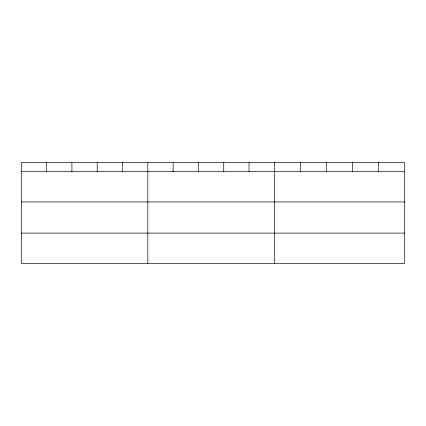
<?xml version="1.0" encoding="UTF-8"?>
<svg xmlns="http://www.w3.org/2000/svg" width="426" height="426" viewBox="0 0 426 426"><rect width="100%" height="100%" fill="white"/><g stroke="black" fill="none" stroke-linecap="round" stroke-linejoin="round"><path stroke-width="0.64" d="M404.7 201.945L404.7 162.647L21.3 162.647L21.3 263.353L404.7 263.353L404.7 201.945L21.3 201.945M21.3 171.699L404.7 171.699M21.3 233.107L404.7 233.107M378.629 162.647L378.629 171.699M352.558 162.647L352.558 171.699M326.486 162.647L326.486 171.699M300.415 162.647L300.415 171.699M274.344 162.647L274.344 263.353M249.04 162.647L249.04 171.699M223.735 162.647L223.735 171.699M198.431 162.647L198.431 171.699M173.126 162.647L173.126 171.699M147.822 162.647L147.822 263.353M122.518 162.647L122.518 171.699M97.213 162.647L97.213 171.699M71.909 162.647L71.909 171.699M46.604 162.647L46.604 171.699"/></g></svg>
